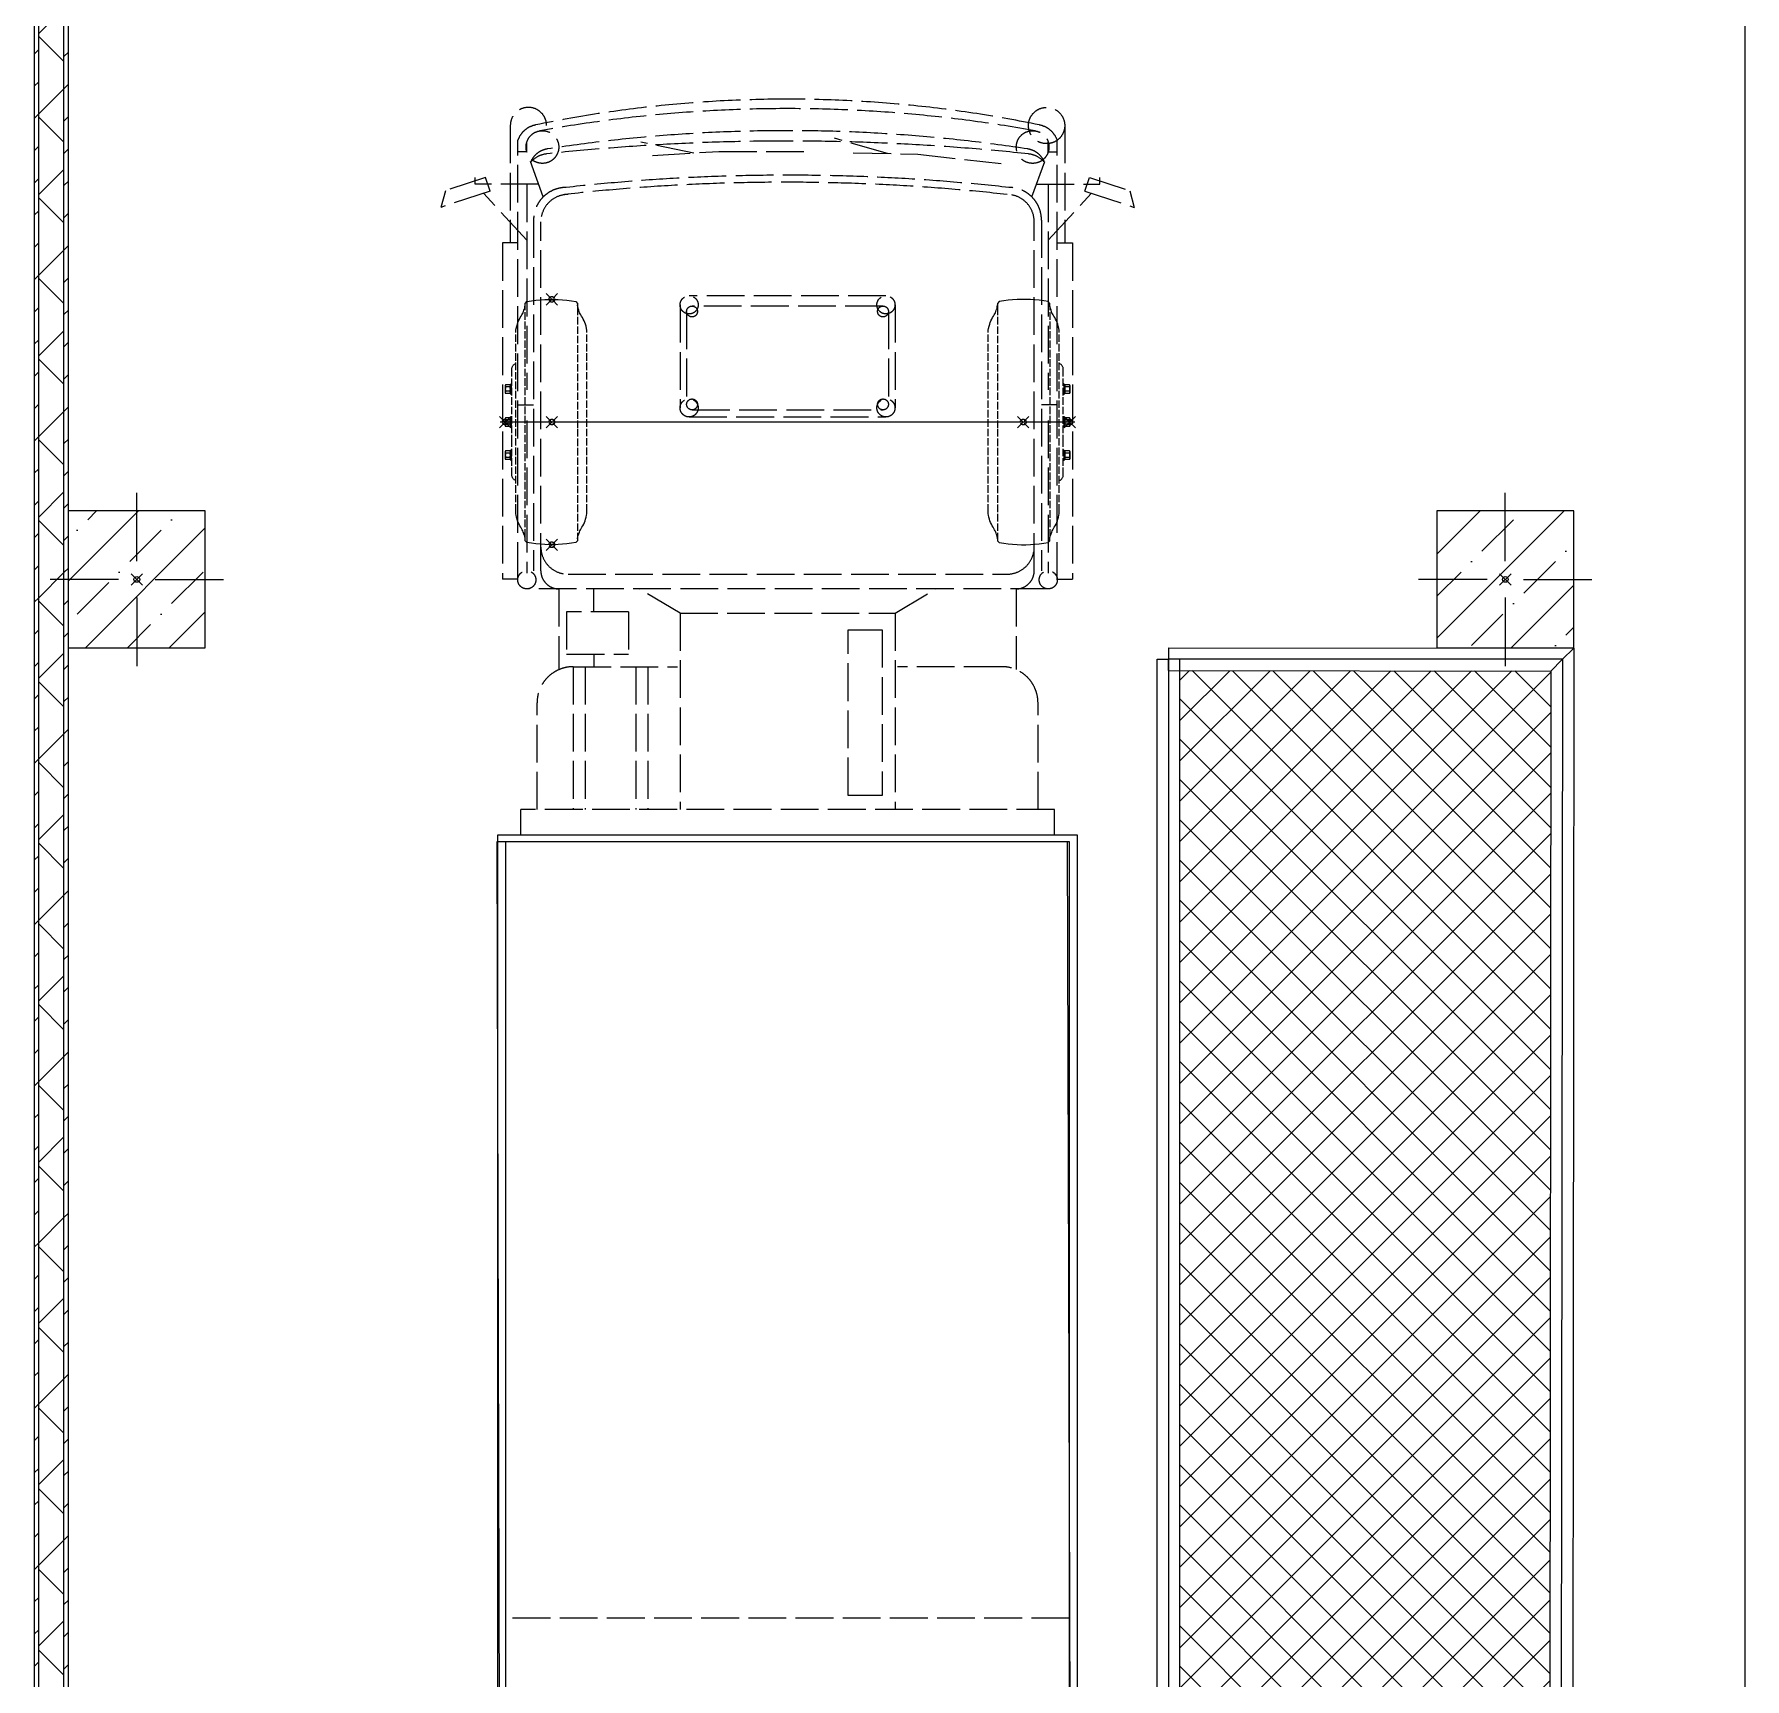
# Model space of a CAD drawing. Extents: x -3873 to 164127, y 7129 to 96529.
# Drawn here: x 27067 to 34567, y 48509 to 55721 of the extents above; entities that cross this region are included whole.
import ezdxf

# ---------------------------------------------------------------- set-up
doc = ezdxf.new("R2010")
doc.units = 0
doc.header["$PDMODE"] = 35
doc.header["$PDSIZE"] = 25
for name, pattern in [('CENTER', [50.8, 31.75, -6.35, 6.35, -6.35]), ('DASHED', [0.2068, 0.1655, -0.0413]), ('K5LT32789', [0])]:
    doc.linetypes.add(name, pattern=pattern)
doc.layers.get('0').update_dxf_attribs({"linetype": 'CONTINUOUS'})
for name, color, linetype in [('BUILDING', 2, 'CONTINUOUS'), ('LAYOUT customer', 170, 'CONTINUOUS'), ('Конструктив - Колонны', 7, 'CONTINUOUS')]:
    doc.layers.add(name, color=color, linetype=linetype)
doc.layers.add('Конструктив - Колонны_Ном._пера__1', color=7, linetype='CONTINUOUS', lineweight=25)
doc.layers.add('Конструктив - Колонны_Ном._пера__168', color=7, linetype='CONTINUOUS', lineweight=13, true_color=0x03e77f)
doc.layers.add('Конструктив - Колонны_Ном._пера__202', color=7, linetype='CONTINUOUS', lineweight=13, true_color=0xde8d00)
pattern_1 = [(45, (0, 0), (-183.8478, 183.8478), []), (45, (-91.92, 91.92), (-183.8478, 183.8478), [195, -65, 0, -65])]
pattern_2 = [(45, (0, 0), (-70.71068, 70.71068), [])]

# ---------------------------------------------------------------- blocks, each defined once
blk = doc.blocks.new('Колонна_8', base_point=(-54000, 30000))
at = {"layer": 'Конструктив - Колонны_Ном._пера__202', "linetype": 'Continuous'}
h = blk.add_hatch(dxfattribs=at)
h.set_pattern_fill('ЖЕЛЕЗОБЕТОН__ГОСТ_', color=256, style=0, pattern_type=2)
h.set_pattern_definition(pattern_1)
h.paths.add_polyline_path([(-54300, 29700), (-53700, 29700), (-53700, 30300), (-54300, 30300)])
at = {"layer": 'Конструктив - Колонны_Ном._пера__1', "linetype": 'Continuous'}
for p, q in [((-53700, 30300), (-54300, 30300)), ((-54300, 30300), (-54300, 29700)), ((-53700, 29700), (-53700, 30300)), ((-54300, 29700), (-53700, 29700))]:
    blk.add_line(p, q, dxfattribs=at)
at = {"layer": 'Конструктив - Колонны_Ном._пера__168', "linetype": 'Continuous'}
for p, q in [((-54000, 30080), (-54000, 30380)), ((-54080, 30000), (-54380, 30000)), ((-53920, 30000), (-53620, 30000)), ((-54000, 29920), (-54000, 29620))]:
    blk.add_line(p, q, dxfattribs=at)
blk.add_point((-54000, 30000), dxfattribs=at)
blk = doc.blocks.new('A$Cc6461a2a')
h = blk.add_hatch()
h.set_pattern_fill('ANSI37', color=256, scale=1000)
h.set_pattern_definition([(45, (2350.6, -29707.65), (-88.38835, 88.38835), []), (135, (2350.6, -29707.65), (-88.38835, -88.38835), [])])
h.paths.add_polyline_path([(-100.1, -99.9), (-1727.1, -98.3), (-1727.1, -9304.9), (-109.3, -9304.9)])
at = {"color": 1}
for p, q in [((-1777.1, 1.8), (-1777.1, -48.2)), ((-1777.1, 1.8), (0, 0)), ((0, 0), (-50.1, -49.9)), ((0, 0), (-9.4, -9404.9)), ((-1827.1, -9404.9), (-1827.1, -48.2)), ((-1827.1, -48.2), (-1777.1, -48.2)), ((-1827.1, -9404.9), (-1777.1, -9354.9)), ((-9.4, -9404.9), (-59.4, -9354.9)), ((-9.4, -9404.9), (-1827.1, -9404.9))]:
    blk.add_line(p, q, dxfattribs=at)
at = {"color": 1, "linetype": 'BYBLOCK'}
for p, q in [((-1777.2, -98.2), (-1777.1, -48.2)), ((-1727.1, -48.2), (-1777.1, -48.2)), ((-1727.1, -9304.9), (-1727.1, -48.2)), ((-100.1, -99.9), (-50.1, -49.9)), ((-1777.2, -98.2), (-100.1, -99.9)), ((-100.1, -99.9), (-109.3, -9304.9)), ((-1727.1, -9304.9), (-1777.1, -9354.9)), ((-109.3, -9304.9), (-1727.1, -9304.9)), ((-109.3, -9304.9), (-59.4, -9354.9))]:
    blk.add_line(p, q, dxfattribs=at)
for p, q in [((-1777.1, -48.2), (-1777.1, -9354.9)), ((-50, -48.2), (-1777.1, -48.2))]:
    blk.add_line(p, q)
blk = doc.blocks.new('A$C013403e7')
at = {"color": 5}
for p, q in [((-1250, -11655.5), (-1273.7, -3255.5)), ((-1273.7, -3255.5), (1226.3, -3255.5)), ((1226.3, -3255.5), (1250, -11655.5))]:
    blk.add_line(p, q, dxfattribs=at)
at = {"layer": 'LAYOUT customer', "linetype": 'DASHED', "ltscale": 1000}
for p, q in [((-1215.4, -115.6), (-1215.4, -630.6)), ((1215.4, -115.6), (1215.4, -630.6)), ((-1182.8, -2107.9), (-1182.8, -180.1)), ((-1143.1, -230.4), (-1143.1, -188.5)), ((-411.2, -236.1), (-643.9, -188.5)), ((438, -238.4), (205.3, -170.9)), ((1143.1, -230.4), (1143.1, -188.5)), ((1182.8, -2107.9), (1182.8, -180.1)), ((-1143.1, -230.4), (-1182.8, -230.4)), ((-1071, -428.6), (-1143.1, -230.4)), ((-592.2, -247), (-300.7, -229.4)), ((-300.7, -229.4), (86.9, -229.4)), ((288.3, -235.3), (570.8, -241.1)), ((570.8, -241.1), (936.1, -282.1)), ((1071, -428.6), (1143.1, -230.4)), ((1143.1, -230.4), (1182.8, -230.4)), ((-1323.9, -343.4), (-1500.3, -401.8)), ((-1368.9, -373.3), (-1368.9, -343.4)), ((-1091.1, -373.3), (-1368.9, -373.3)), ((-1304.1, -403.2), (-1323.9, -343.4)), ((-1143.1, -373.3), (-1143.1, -1275)), ((1091.1, -373.3), (1368.9, -373.3)), ((1143.1, -373.3), (1143.1, -1275)), ((1304.1, -403.2), (1323.9, -343.4)), ((1323.9, -343.4), (1500.3, -401.8)), ((1368.9, -373.3), (1368.9, -343.4)), ((-1500.3, -401.8), (-1520.1, -474.7)), ((-1304.1, -403.2), (-1520.1, -474.7)), ((-1143.1, -618.2), (-1332.6, -412.7)), ((1143.1, -618.2), (1332.6, -412.7)), ((1304.1, -403.2), (1520.1, -474.7)), ((1500.3, -401.8), (1520.1, -474.7)), ((-1113.3, -530.2), (-1113.3, -2068.2)), ((-1081.6, -2068.2), (-1081.6, -537.3)), ((1081.6, -2068.2), (1081.6, -537.3)), ((1113.3, -530.2), (1113.3, -2068.2)), ((-1182.8, -630.6), (-1249.8, -630.6)), ((-1249.8, -630.6), (-1249.8, -2105.4)), ((1182.8, -630.6), (1249.8, -630.6)), ((1249.8, -630.6), (1249.8, -2105.4)), ((431.5, -862.3), (-431.5, -862.3)), ((-471.2, -902.1), (-471.2, -1353.9)), ((-442.4, -931.1), (-442.4, -1338.6)), ((418.6, -907.2), (-418.6, -907.2)), ((442.4, -931.1), (442.4, -1338.6)), ((471.2, -902.1), (471.2, -1353.9)), ((-1182.8, -1341.1), (-1113.3, -1341.1)), ((1182.8, -1341.1), (1113.3, -1341.1)), ((-1143.1, -1408.8), (-1143.1, -2078.5)), ((-431.5, -1393.6), (431.5, -1393.6)), ((-418.6, -1362.4), (418.6, -1362.4)), ((1143.1, -1408.8), (1143.1, -2078.5)), ((-962.3, -2083.1), (962.3, -2083.1)), ((-1182.8, -2105.4), (-1249.8, -2105.4)), ((1143.1, -2147.6), (-1143.1, -2147.6)), ((-1002.1, -2147.6), (-1002.1, -2501.6)), ((-849.5, -2248), (-849.5, -2147.6)), ((-471.2, -2253.6), (-650.3, -2147.6)), ((471.2, -2253.6), (650.3, -2147.6)), ((1002.1, -2147.6), (1002.1, -2501.6)), ((1182.8, -2105.4), (1249.8, -2105.4)), ((-968.7, -2248), (-968.7, -2434.3)), ((-696.9, -2248), (-968.7, -2248)), ((-696.9, -2248), (-696.9, -2434.3)), ((-471.2, -2253.6), (471.2, -2253.6)), ((-471.2, -2253.6), (-471.2, -3115.5)), ((471.2, -2253.6), (471.2, -3115.5)), ((265.5, -2327.5), (414.4, -2327.5)), ((265.5, -3053.1), (265.5, -2327.5)), ((414.4, -2327.5), (414.4, -3053.1)), ((-968.7, -2434.3), (-696.9, -2434.3)), ((-849.5, -2434.3), (-849.5, -2488.7)), ((-939.2, -2488.7), (-481.9, -2488.7)), ((-939.2, -2488.7), (-939.2, -3115.5)), ((-886.9, -2488.7), (-886.9, -3115.5)), ((-665, -2488.7), (-665, -3115.5)), ((-612.7, -2488.7), (-612.7, -3115.5)), ((939.2, -2488.7), (481.9, -2488.7)), ((-1098.2, -3115.5), (-1098.2, -2647.7)), ((1098.2, -3115.5), (1098.2, -2647.7)), ((414.4, -3053.1), (265.5, -3053.1)), ((1170, -3115.5), (-1170, -3115.5)), ((-1170, -3225.5), (-1170, -3115.5)), ((1170, -3225.5), (1170, -3115.5)), ((1235, -6660.5), (-1235, -6660.5))]:
    blk.add_line(p, q, dxfattribs=at)
at = {"layer": 'LAYOUT customer', "linetype": 'DASHED', "ltscale": 200}
for p, q in [((-1150.5, -895.4), (-1142.5, -887.4)), ((-1150.5, -910.9), (-1150.5, -895.4)), ((-1142.5, -887.4), (-1123.2, -884.3)), ((-1123.2, -884.3), (-1103.8, -881.8)), ((-1103.8, -881.8), (-1084.3, -879.9)), ((-1084.3, -879.9), (-1064.8, -878.7)), ((-1064.8, -878.7), (-1045.3, -878)), ((-1045.3, -878), (-1025.7, -878)), ((-1025.7, -878), (-1006.2, -878.7)), ((-1006.2, -878.7), (-986.7, -879.9)), ((-986.7, -879.9), (-967.2, -881.8)), ((-967.2, -881.8), (-947.8, -884.3)), ((-947.8, -884.3), (-928.5, -887.4)), ((-928.5, -887.4), (-920.5, -895.4)), ((-920.5, -895.4), (-920.5, -910.9)), ((928.5, -887.4), (920.5, -895.4)), ((920.5, -895.4), (920.5, -910.9)), ((947.8, -884.3), (928.5, -887.4)), ((967.2, -881.8), (947.8, -884.3)), ((986.7, -879.9), (967.2, -881.8)), ((1006.2, -878.7), (986.7, -879.9)), ((1025.7, -878), (1006.2, -878.7)), ((1045.3, -878), (1025.7, -878)), ((1064.8, -878.7), (1045.3, -878)), ((1084.3, -879.9), (1064.8, -878.7)), ((1103.8, -881.8), (1084.3, -879.9)), ((1123.2, -884.3), (1103.8, -881.8)), ((1142.5, -887.4), (1123.2, -884.3)), ((1150.5, -895.4), (1142.5, -887.4)), ((1150.5, -910.9), (1150.5, -895.4)), ((-1182, -979.2), (-1178.9, -971.9)), ((-1178.9, -971.9), (-1175.5, -964.7)), ((-1175.5, -964.7), (-1171.7, -957.7)), ((-1171.7, -957.7), (-1167.5, -950.9)), ((-1167.5, -950.9), (-1164.4, -946.3)), ((-1164.4, -946.3), (-1161.7, -941.4)), ((-1161.7, -941.4), (-1159.4, -936.3)), ((-1159.4, -936.3), (-1157.5, -931)), ((-1157.5, -931), (-1156.1, -925.6)), ((-1156.1, -925.6), (-1155.5, -922.9)), ((-1155.5, -922.9), (-1154.3, -921.9)), ((-1154.3, -921.9), (-1153.5, -920.9)), ((-1153.5, -920.9), (-1152.3, -916.4)), ((-1152.3, -916.4), (-1151.6, -911.8)), ((-1151.6, -911.8), (-1150.5, -901.6)), ((-1150.8, -913.5), (-1150.5, -910.9)), ((-1150.8, -1918.4), (-1150.8, -913.5)), ((-919.4, -911.8), (-920.5, -901.6)), ((-920.5, -910.9), (-920.2, -913.5)), ((-920.2, -913.5), (-920.2, -1446.9)), ((-918.6, -916.4), (-919.4, -911.8)), ((-917.5, -920.9), (-918.6, -916.4)), ((-916.7, -921.9), (-917.5, -920.9)), ((-915.5, -922.9), (-916.7, -921.9)), ((-914.9, -925.6), (-915.5, -922.9)), ((-913.5, -931), (-914.9, -925.6)), ((-911.6, -936.3), (-913.5, -931)), ((-909.3, -941.4), (-911.6, -936.3)), ((-906.6, -946.3), (-909.3, -941.4)), ((-903.5, -950.9), (-906.6, -946.3)), ((-899.3, -957.7), (-903.5, -950.9)), ((-895.5, -964.7), (-899.3, -957.7)), ((-892.1, -971.9), (-895.5, -964.7)), ((-889, -979.2), (-892.1, -971.9)), ((889, -979.2), (892.1, -971.9)), ((892.1, -971.9), (895.5, -964.7)), ((895.5, -964.7), (899.3, -957.7)), ((899.3, -957.7), (903.5, -950.9)), ((903.5, -950.9), (906.6, -946.3)), ((906.6, -946.3), (909.3, -941.4)), ((909.3, -941.4), (911.6, -936.3)), ((911.6, -936.3), (913.5, -931)), ((913.5, -931), (914.9, -925.6)), ((914.9, -925.6), (915.5, -922.9)), ((915.5, -922.9), (916.7, -921.9)), ((916.7, -921.9), (917.5, -920.9)), ((917.5, -920.9), (918.6, -916.4)), ((918.6, -916.4), (919.4, -911.8)), ((919.4, -911.8), (920.5, -901.6)), ((920.5, -910.9), (920.2, -913.5)), ((920.2, -913.5), (920.2, -1446.9)), ((1152.3, -916.4), (1150.5, -905.1)), ((1150.8, -913.5), (1150.5, -910.9)), ((1150.8, -1918.4), (1150.8, -913.5)), ((1151.6, -911.8), (1151.5, -910.9)), ((1153.5, -920.9), (1152.3, -916.4)), ((1154.3, -921.9), (1153.5, -920.9)), ((1155.5, -922.9), (1154.3, -921.9)), ((1156.1, -925.6), (1155.5, -922.9)), ((1157.5, -931), (1156.1, -925.6)), ((1159.4, -936.3), (1157.5, -931)), ((1161.7, -941.4), (1159.4, -936.3)), ((1164.4, -946.3), (1161.7, -941.4)), ((1167.5, -950.9), (1164.4, -946.3)), ((1171.7, -957.7), (1167.5, -950.9)), ((1175.5, -964.7), (1171.7, -957.7)), ((1178.9, -971.9), (1175.5, -964.7)), ((1182, -979.2), (1178.9, -971.9)), ((-1191.6, -1809), (-1191.4, -1019.4)), ((-1191.4, -1019.4), (-1190.7, -1012.6)), ((-1190.7, -1012.6), (-1189.6, -1005.9)), ((-1189.6, -1005.9), (-1187.3, -996.2)), ((-1187.3, -996.2), (-1184.6, -986.7)), ((-1184.6, -986.7), (-1182, -979.2)), ((-886.4, -986.7), (-889, -979.2)), ((-883.6, -996.2), (-886.4, -986.7)), ((-881.4, -1005.9), (-883.6, -996.2)), ((-880.3, -1012.6), (-881.4, -1005.9)), ((-879.6, -1019.4), (-880.3, -1012.6)), ((-879.4, -1809), (-879.6, -1019.4)), ((879.4, -1809), (879.6, -1019.4)), ((879.6, -1019.4), (880.3, -1012.6)), ((880.3, -1012.6), (881.4, -1005.9)), ((881.4, -1005.9), (883.6, -996.2)), ((883.6, -996.2), (886.4, -986.7)), ((886.4, -986.7), (889, -979.2)), ((1184.6, -986.7), (1182, -979.2)), ((1187.3, -996.2), (1184.6, -986.7)), ((1189.6, -1005.9), (1187.3, -996.2)), ((1190.7, -1012.6), (1189.6, -1005.9)), ((1191.4, -1019.4), (1190.7, -1012.6)), ((1191.6, -1809), (1191.4, -1019.4)), ((-1208.5, -1182.8), (-1208.4, -1180)), ((-1208.5, -1505.8), (-1208.5, -1182.8)), ((-1208.4, -1180), (-1207.9, -1177.3)), ((-1207.9, -1177.3), (-1207.1, -1174.6)), ((-1207.1, -1174.6), (-1206.1, -1172)), ((-1206.1, -1172), (-1204.7, -1169.6)), ((-1204.7, -1169.6), (-1203.1, -1167.3)), ((-1203.1, -1167.3), (-1201.2, -1165.2)), ((-1201.2, -1165.2), (-1199.2, -1163.3)), ((-1199.2, -1163.3), (-1196.9, -1161.7)), ((-1196.9, -1161.7), (-1194.4, -1160.3)), ((-1194.4, -1160.3), (-1191.4, -1159.1)), ((1194.4, -1160.3), (1191.4, -1159.1)), ((1196.9, -1161.7), (1194.4, -1160.3)), ((1199.2, -1163.3), (1196.9, -1161.7)), ((1201.2, -1165.2), (1199.2, -1163.3)), ((1203.1, -1167.3), (1201.2, -1165.2)), ((1204.7, -1169.6), (1203.1, -1167.3)), ((1206.1, -1172), (1204.7, -1169.6)), ((1207.1, -1174.6), (1206.1, -1172)), ((1207.9, -1177.3), (1207.1, -1174.6)), ((1208.4, -1180), (1207.9, -1177.3)), ((1208.5, -1182.8), (1208.4, -1180)), ((1208.5, -1505.8), (1208.5, -1182.8)), ((-1236, -1252.6), (-1238, -1256.1)), ((-1238, -1256.1), (-1238, -1271.7)), ((-1238, -1271.7), (-1238, -1287.3)), ((-1237.1, -1255.2), (-1237.5, -1257.4)), ((-1237.5, -1257.4), (-1237.1, -1259.6)), ((-1237.1, -1267.3), (-1237.5, -1271.7)), ((-1237.5, -1271.7), (-1237.1, -1276.1)), ((-1236, -1252.6), (-1237.1, -1255.2)), ((-1237.1, -1259.6), (-1236, -1262.2)), ((-1236, -1262.2), (-1237.1, -1267.3)), ((-1234, -1252.6), (-1236, -1252.6)), ((-1234, -1262.2), (-1236, -1262.2)), ((-1216.3, -1252.6), (-1234, -1252.6)), ((-1216.3, -1262.2), (-1234, -1262.2)), ((-1216.3, -1252.6), (-1215.5, -1254.9)), ((-1215.5, -1255.7), (-1216.3, -1252.6)), ((-1216.3, -1262.2), (-1215.5, -1259.1)), ((-1215.5, -1268.4), (-1216.3, -1262.2)), ((-1211.7, -1248.7), (-1215.5, -1252.6)), ((-1215.5, -1252.6), (-1215.5, -1255)), ((-1215.5, -1254.8), (-1215.5, -1271.7)), ((-1215.5, -1271.7), (-1215.5, -1288.6)), ((-1208.5, -1248.7), (-1211.7, -1248.7)), ((-1211.7, -1248.7), (-1211.7, -1271.7)), ((-1211.7, -1271.7), (-1211.7, -1294.7)), ((1211.7, -1248.7), (1208.5, -1248.7)), ((1211.7, -1248.7), (1211.7, -1271.7)), ((1211.7, -1248.7), (1215.5, -1252.6)), ((1211.7, -1271.7), (1211.7, -1294.7)), ((1216.3, -1252.6), (1215.5, -1254.9)), ((1215.5, -1252.6), (1215.5, -1255)), ((1216.3, -1252.6), (1215.5, -1255.7)), ((1215.5, -1254.8), (1215.5, -1271.7)), ((1215.5, -1259.1), (1216.3, -1262.2)), ((1216.3, -1262.2), (1215.5, -1268.4)), ((1215.5, -1271.7), (1215.5, -1288.6)), ((1234, -1252.6), (1216.3, -1252.6)), ((1234, -1262.2), (1216.3, -1262.2)), ((1236, -1252.6), (1234, -1252.6)), ((1236, -1262.2), (1234, -1262.2)), ((1236, -1252.6), (1238, -1256.1)), ((1237.1, -1255.2), (1236, -1252.6)), ((1236, -1262.2), (1237.1, -1259.6)), ((1237.1, -1267.3), (1236, -1262.2)), ((1237.5, -1257.4), (1237.1, -1255.2)), ((1237.1, -1259.6), (1237.5, -1257.4)), ((1237.5, -1271.7), (1237.1, -1267.3)), ((1237.1, -1276.1), (1237.5, -1271.7)), ((1238, -1256.1), (1238, -1271.7)), ((1238, -1271.7), (1238, -1287.3)), ((-1238, -1287.3), (-1236, -1290.8)), ((-1237.1, -1283.8), (-1237.5, -1286)), ((-1237.5, -1286), (-1237.1, -1288.2)), ((-1237.1, -1276.1), (-1236, -1281.2)), ((-1236, -1281.2), (-1237.1, -1283.8)), ((-1237.1, -1288.2), (-1236, -1290.8)), ((-1234, -1281.2), (-1236, -1281.2)), ((-1234, -1290.8), (-1236, -1290.8)), ((-1216.3, -1281.2), (-1234, -1281.2)), ((-1216.3, -1290.8), (-1234, -1290.8)), ((-1216.3, -1281.2), (-1215.5, -1275)), ((-1215.5, -1284.3), (-1216.3, -1281.2)), ((-1216.3, -1290.8), (-1215.5, -1287.7)), ((-1215.5, -1288.5), (-1216.3, -1290.8)), ((-1215.5, -1288.4), (-1215.5, -1290.8)), ((-1215.5, -1290.8), (-1211.7, -1294.7)), ((-1208.5, -1294.7), (-1211.7, -1294.7)), ((1211.7, -1294.7), (1208.5, -1294.7)), ((1215.5, -1290.8), (1211.7, -1294.7)), ((1215.5, -1275), (1216.3, -1281.2)), ((1216.3, -1281.2), (1215.5, -1284.3)), ((1215.5, -1287.7), (1216.3, -1290.8)), ((1215.5, -1288.4), (1215.5, -1290.8)), ((1215.5, -1288.5), (1216.3, -1290.8)), ((1234, -1281.2), (1216.3, -1281.2)), ((1234, -1290.8), (1216.3, -1290.8)), ((1236, -1281.2), (1234, -1281.2)), ((1236, -1290.8), (1234, -1290.8)), ((1236, -1281.2), (1237.1, -1276.1)), ((1237.1, -1283.8), (1236, -1281.2)), ((1238, -1287.3), (1236, -1290.8)), ((1236, -1290.8), (1237.1, -1288.2)), ((1237.5, -1286), (1237.1, -1283.8)), ((1237.1, -1288.2), (1237.5, -1286)), ((-1236, -1396.9), (-1238, -1400.3)), ((-1238, -1400.3), (-1238, -1415.9)), ((-1238, -1415.9), (-1238, -1431.5)), ((-1237.1, -1399.4), (-1237.5, -1401.6)), ((-1237.5, -1401.6), (-1237.1, -1403.8)), ((-1237.1, -1411.5), (-1237.5, -1415.9)), ((-1237.5, -1415.9), (-1237.1, -1420.3)), ((-1236, -1396.9), (-1237.1, -1399.4)), ((-1237.1, -1403.8), (-1236, -1406.4)), ((-1236, -1406.4), (-1237.1, -1411.5)), ((-1237.1, -1420.3), (-1236, -1425.5)), ((-1234, -1396.9), (-1236, -1396.9)), ((-1234, -1406.4), (-1236, -1406.4)), ((-1216.3, -1396.9), (-1234, -1396.9)), ((-1216.3, -1406.4), (-1234, -1406.4)), ((-1216.3, -1396.9), (-1215.5, -1399.1)), ((-1215.5, -1400), (-1216.3, -1396.9)), ((-1216.3, -1406.4), (-1215.5, -1403.3)), ((-1215.5, -1412.6), (-1216.3, -1406.4)), ((-1216.3, -1425.5), (-1215.5, -1419.3)), ((-1211.7, -1392.9), (-1215.5, -1396.9)), ((-1215.5, -1396.9), (-1215.5, -1399.2)), ((-1215.5, -1399), (-1215.5, -1415.9)), ((-1215.5, -1415.9), (-1215.5, -1432.8)), ((-1211.7, -1392.9), (-1211.7, -1415.9)), ((-1208.5, -1392.9), (-1211.7, -1392.9)), ((-1211.7, -1415.9), (-1211.7, -1438.9)), ((1211.7, -1392.9), (1208.5, -1392.9)), ((1211.7, -1392.9), (1215.5, -1396.9)), ((1211.7, -1392.9), (1211.7, -1415.9)), ((1211.7, -1415.9), (1211.7, -1438.9)), ((1215.5, -1396.9), (1215.5, -1399.2)), ((1216.3, -1396.9), (1215.5, -1399.1)), ((1216.3, -1396.9), (1215.5, -1400)), ((1215.5, -1399), (1215.5, -1415.9)), ((1215.5, -1403.3), (1216.3, -1406.4)), ((1216.3, -1406.4), (1215.5, -1412.6)), ((1215.5, -1415.9), (1215.5, -1432.8)), ((1215.5, -1419.3), (1216.3, -1425.5)), ((1234, -1396.9), (1216.3, -1396.9)), ((1234, -1406.4), (1216.3, -1406.4)), ((1236, -1396.9), (1234, -1396.9)), ((1236, -1406.4), (1234, -1406.4)), ((1236, -1396.9), (1238, -1400.3)), ((1237.1, -1399.4), (1236, -1396.9)), ((1236, -1406.4), (1237.1, -1403.8)), ((1237.1, -1411.5), (1236, -1406.4)), ((1236, -1425.5), (1237.1, -1420.3)), ((1237.5, -1401.6), (1237.1, -1399.4)), ((1237.1, -1403.8), (1237.5, -1401.6)), ((1237.5, -1415.9), (1237.1, -1411.5)), ((1237.1, -1420.3), (1237.5, -1415.9)), ((1238, -1400.3), (1238, -1415.9)), ((1238, -1415.9), (1238, -1431.5)), ((-1238, -1431.5), (-1236, -1435)), ((-1237.1, -1428), (-1237.5, -1430.2)), ((-1237.5, -1430.2), (-1237.1, -1432.4)), ((-1236, -1425.5), (-1237.1, -1428)), ((-1237.1, -1432.4), (-1236, -1435)), ((-1234, -1425.5), (-1236, -1425.5)), ((-1234, -1435), (-1236, -1435)), ((-1216.3, -1425.5), (-1234, -1425.5)), ((-1216.3, -1435), (-1234, -1435)), ((-1215.5, -1428.5), (-1216.3, -1425.5)), ((-1216.3, -1435), (-1215.5, -1431.9)), ((-1215.5, -1432.8), (-1216.3, -1435)), ((-1215.5, -1432.7), (-1215.5, -1435)), ((-1215.5, -1435), (-1211.7, -1438.9)), ((-1208.5, -1438.9), (-1211.7, -1438.9)), ((-920.2, -1446.9), (-920.2, -1918.4)), ((920.2, -1446.9), (920.2, -1918.4)), ((1211.7, -1438.9), (1208.5, -1438.9)), ((1215.5, -1435), (1211.7, -1438.9)), ((1216.3, -1425.5), (1215.5, -1428.5)), ((1215.5, -1431.9), (1216.3, -1435)), ((1215.5, -1432.7), (1215.5, -1435)), ((1215.5, -1432.8), (1216.3, -1435)), ((1234, -1425.5), (1216.3, -1425.5)), ((1234, -1435), (1216.3, -1435)), ((1236, -1425.5), (1234, -1425.5)), ((1236, -1435), (1234, -1435)), ((1237.1, -1428), (1236, -1425.5)), ((1238, -1431.5), (1236, -1435)), ((1236, -1435), (1237.1, -1432.4)), ((1237.5, -1430.2), (1237.1, -1428)), ((1237.1, -1432.4), (1237.5, -1430.2)), ((-1236, -1542.7), (-1238, -1546.1)), ((-1238, -1546.1), (-1238, -1561.7)), ((-1238, -1561.7), (-1238, -1577.3)), ((-1237.1, -1545.2), (-1237.5, -1547.4)), ((-1237.5, -1547.4), (-1237.1, -1549.6)), ((-1237.1, -1557.3), (-1237.5, -1561.7)), ((-1237.5, -1561.7), (-1237.1, -1566.1)), ((-1237.1, -1573.8), (-1237.5, -1576)), ((-1236, -1542.7), (-1237.1, -1545.2)), ((-1237.1, -1549.6), (-1236, -1552.2)), ((-1236, -1552.2), (-1237.1, -1557.3)), ((-1237.1, -1566.1), (-1236, -1571.2)), ((-1236, -1571.2), (-1237.1, -1573.8)), ((-1234, -1542.7), (-1236, -1542.7)), ((-1234, -1552.2), (-1236, -1552.2)), ((-1234, -1571.2), (-1236, -1571.2)), ((-1216.3, -1542.7), (-1234, -1542.7)), ((-1216.3, -1552.2), (-1234, -1552.2)), ((-1216.3, -1571.2), (-1234, -1571.2)), ((-1216.3, -1542.7), (-1215.5, -1544.9)), ((-1215.5, -1545.8), (-1216.3, -1542.7)), ((-1216.3, -1552.2), (-1215.5, -1549.1)), ((-1215.5, -1558.4), (-1216.3, -1552.2)), ((-1216.3, -1571.2), (-1215.5, -1565)), ((-1215.5, -1574.3), (-1216.3, -1571.2)), ((-1211.7, -1538.7), (-1215.5, -1542.7)), ((-1215.5, -1542.7), (-1215.5, -1545)), ((-1215.5, -1544.8), (-1215.5, -1561.7)), ((-1215.5, -1561.7), (-1215.5, -1578.6)), ((-1211.7, -1538.7), (-1211.7, -1561.7)), ((-1208.5, -1538.7), (-1211.7, -1538.7)), ((-1211.7, -1561.7), (-1211.7, -1584.7)), ((-1208.5, -1649), (-1208.5, -1505.8)), ((1208.5, -1649), (1208.5, -1505.8)), ((1211.7, -1538.7), (1208.5, -1538.7)), ((1211.7, -1538.7), (1215.5, -1542.7)), ((1211.7, -1538.7), (1211.7, -1561.7)), ((1211.7, -1561.7), (1211.7, -1584.7)), ((1215.5, -1542.7), (1215.5, -1545)), ((1216.3, -1542.7), (1215.5, -1544.9)), ((1216.3, -1542.7), (1215.5, -1545.8)), ((1215.5, -1544.8), (1215.5, -1561.7)), ((1215.5, -1549.1), (1216.3, -1552.2)), ((1216.3, -1552.2), (1215.5, -1558.4)), ((1215.5, -1561.7), (1215.5, -1578.6)), ((1215.5, -1565), (1216.3, -1571.2)), ((1216.3, -1571.2), (1215.5, -1574.3)), ((1234, -1542.7), (1216.3, -1542.7)), ((1234, -1552.2), (1216.3, -1552.2)), ((1234, -1571.2), (1216.3, -1571.2)), ((1236, -1542.7), (1234, -1542.7)), ((1236, -1552.2), (1234, -1552.2)), ((1236, -1571.2), (1234, -1571.2)), ((1236, -1542.7), (1238, -1546.1)), ((1237.1, -1545.2), (1236, -1542.7)), ((1236, -1552.2), (1237.1, -1549.6)), ((1237.1, -1557.3), (1236, -1552.2)), ((1236, -1571.2), (1237.1, -1566.1)), ((1237.1, -1573.8), (1236, -1571.2)), ((1237.5, -1547.4), (1237.1, -1545.2)), ((1237.1, -1549.6), (1237.5, -1547.4)), ((1237.5, -1561.7), (1237.1, -1557.3)), ((1237.1, -1566.1), (1237.5, -1561.7)), ((1237.5, -1576), (1237.1, -1573.8)), ((1238, -1546.1), (1238, -1561.7)), ((1238, -1561.7), (1238, -1577.3)), ((-1238, -1577.3), (-1236, -1580.8)), ((-1237.5, -1576), (-1237.1, -1578.2)), ((-1237.1, -1578.2), (-1236, -1580.8)), ((-1234, -1580.8), (-1236, -1580.8)), ((-1216.3, -1580.8), (-1234, -1580.8)), ((-1216.3, -1580.8), (-1215.5, -1577.7)), ((-1215.5, -1578.5), (-1216.3, -1580.8)), ((-1215.5, -1578.4), (-1215.5, -1580.8)), ((-1215.5, -1580.8), (-1211.7, -1584.7)), ((-1208.5, -1584.7), (-1211.7, -1584.7)), ((-1208.3, -1651.8), (-1208.5, -1649)), ((1208.3, -1651.8), (1208.5, -1649)), ((1211.7, -1584.7), (1208.5, -1584.7)), ((1215.5, -1580.8), (1211.7, -1584.7)), ((1215.5, -1577.7), (1216.3, -1580.8)), ((1215.5, -1578.4), (1215.5, -1580.8)), ((1215.5, -1578.5), (1216.3, -1580.8)), ((1234, -1580.8), (1216.3, -1580.8)), ((1236, -1580.8), (1234, -1580.8)), ((1238, -1577.3), (1236, -1580.8)), ((1236, -1580.8), (1237.1, -1578.2)), ((1237.1, -1578.2), (1237.5, -1576)), ((-1207.9, -1654.5), (-1208.3, -1651.8)), ((-1207.1, -1657.2), (-1207.9, -1654.5)), ((-1206, -1659.8), (-1207.1, -1657.2)), ((-1204.7, -1662.3), (-1206, -1659.8)), ((-1203.1, -1664.5), (-1204.7, -1662.3)), ((-1201.2, -1666.6), (-1203.1, -1664.5)), ((-1199.1, -1668.5), (-1201.2, -1666.6)), ((-1196.9, -1670.1), (-1199.1, -1668.5)), ((-1194.4, -1671.5), (-1196.9, -1670.1)), ((-1191.5, -1672.7), (-1194.4, -1671.5)), ((1191.5, -1672.7), (1194.4, -1671.5)), ((1194.4, -1671.5), (1196.9, -1670.1)), ((1196.9, -1670.1), (1199.1, -1668.5)), ((1199.1, -1668.5), (1201.2, -1666.6)), ((1201.2, -1666.6), (1203.1, -1664.5)), ((1203.1, -1664.5), (1204.7, -1662.3)), ((1204.7, -1662.3), (1206, -1659.8)), ((1206, -1659.8), (1207.1, -1657.2)), ((1207.1, -1657.2), (1207.9, -1654.5)), ((1207.9, -1654.5), (1208.3, -1651.8)), ((-880.7, -1769.8), (-880.7, -1769.8)), ((880.7, -1769.8), (880.7, -1769.8)), ((-1191.4, -1813), (-1191.6, -1809)), ((-1190.8, -1819), (-1191.4, -1813)), ((-1189.8, -1825), (-1190.8, -1819)), ((-1188.1, -1832.8), (-1189.8, -1825)), ((-1185.8, -1841.3), (-1188.1, -1832.8)), ((-1183.3, -1848.9), (-1185.8, -1841.3)), ((-1180.5, -1856.3), (-1183.3, -1848.9)), ((-1177.3, -1863.6), (-1180.5, -1856.3)), ((-1173.6, -1870.7), (-1177.3, -1863.6)), ((-1169.6, -1877.6), (-1173.6, -1870.7)), ((-901.4, -1877.6), (-897.4, -1870.7)), ((-897.4, -1870.7), (-893.7, -1863.6)), ((-893.7, -1863.6), (-890.5, -1856.3)), ((-890.5, -1856.3), (-887.7, -1848.9)), ((-887.7, -1848.9), (-885.2, -1841.3)), ((-885.2, -1841.3), (-882.9, -1832.8)), ((-882.9, -1832.8), (-881.2, -1825)), ((-881.2, -1825), (-880.2, -1819)), ((-880.2, -1819), (-879.6, -1813)), ((-879.6, -1813), (-879.4, -1809)), ((879.6, -1813), (879.4, -1809)), ((880.2, -1819), (879.6, -1813)), ((881.2, -1825), (880.2, -1819)), ((882.9, -1832.8), (881.2, -1825)), ((885.2, -1841.3), (882.9, -1832.8)), ((887.7, -1848.9), (885.2, -1841.3)), ((890.5, -1856.3), (887.7, -1848.9)), ((893.7, -1863.6), (890.5, -1856.3)), ((897.4, -1870.7), (893.7, -1863.6)), ((901.4, -1877.6), (897.4, -1870.7)), ((1169.6, -1877.6), (1173.6, -1870.7)), ((1173.6, -1870.7), (1177.3, -1863.6)), ((1177.3, -1863.6), (1180.5, -1856.3)), ((1180.5, -1856.3), (1183.3, -1848.9)), ((1183.3, -1848.9), (1185.8, -1841.3)), ((1185.8, -1841.3), (1188.1, -1832.8)), ((1188.1, -1832.8), (1189.8, -1825)), ((1189.8, -1825), (1190.8, -1819)), ((1190.8, -1819), (1191.4, -1813)), ((1191.4, -1813), (1191.6, -1809)), ((-1165.9, -1883.2), (-1169.6, -1877.6)), ((-1163, -1888), (-1165.9, -1883.2)), ((-1160.5, -1893), (-1163, -1888)), ((-1158.4, -1898.2), (-1160.5, -1893)), ((-1156.8, -1903.5), (-1158.4, -1898.2)), ((-1155.5, -1908.9), (-1156.8, -1903.5)), ((-1154.5, -1909.7), (-1155.5, -1908.9)), ((-1153.5, -1910.9), (-1154.5, -1909.7)), ((-1153.2, -1911.8), (-1153.5, -1910.9)), ((-1152.2, -1916.3), (-1153.2, -1911.8)), ((-1150.5, -1927.9), (-1152.2, -1916.3)), ((-1150.5, -1920.9), (-1150.8, -1918.4)), ((-1150.5, -1936.4), (-1150.5, -1920.9)), ((-1142.5, -1944.4), (-1150.5, -1936.4)), ((-1123.2, -1947.5), (-1142.5, -1944.4)), ((-1103.8, -1950), (-1123.2, -1947.5)), ((-947.8, -1947.5), (-967.2, -1950)), ((-928.5, -1944.4), (-947.8, -1947.5)), ((-920.5, -1936.4), (-928.5, -1944.4)), ((-920.5, -1927.9), (-918.8, -1916.3)), ((-920.2, -1918.4), (-920.5, -1920.9)), ((-920.5, -1920.9), (-920.5, -1936.4)), ((-918.8, -1916.3), (-917.8, -1911.8)), ((-917.8, -1911.8), (-917.5, -1910.9)), ((-917.5, -1910.9), (-916.5, -1909.7)), ((-916.5, -1909.7), (-915.5, -1908.9)), ((-915.5, -1908.9), (-914.2, -1903.5)), ((-914.2, -1903.5), (-912.6, -1898.2)), ((-912.6, -1898.2), (-910.5, -1893)), ((-910.5, -1893), (-908, -1888)), ((-908, -1888), (-905.1, -1883.2)), ((-905.1, -1883.2), (-901.4, -1877.6)), ((905.1, -1883.2), (901.4, -1877.6)), ((908, -1888), (905.1, -1883.2)), ((910.5, -1893), (908, -1888)), ((912.6, -1898.2), (910.5, -1893)), ((914.2, -1903.5), (912.6, -1898.2)), ((915.5, -1908.9), (914.2, -1903.5)), ((916.5, -1909.7), (915.5, -1908.9)), ((917.5, -1910.9), (916.5, -1909.7)), ((917.8, -1911.8), (917.5, -1910.9)), ((918.8, -1916.3), (917.8, -1911.8)), ((920.5, -1927.9), (918.8, -1916.3)), ((920.2, -1918.4), (920.5, -1920.9)), ((920.5, -1920.9), (920.5, -1936.4)), ((920.5, -1936.4), (928.5, -1944.4)), ((928.5, -1944.4), (947.8, -1947.5)), ((947.8, -1947.5), (967.2, -1950)), ((1103.8, -1950), (1123.2, -1947.5)), ((1123.2, -1947.5), (1142.5, -1944.4)), ((1142.5, -1944.4), (1150.5, -1936.4)), ((1150.5, -1927.9), (1152.2, -1916.3)), ((1150.5, -1920.9), (1150.8, -1918.4)), ((1150.5, -1936.4), (1150.5, -1920.9)), ((1152.2, -1916.3), (1153.2, -1911.8)), ((1153.2, -1911.8), (1153.5, -1910.9)), ((1153.5, -1910.9), (1154.5, -1909.7)), ((1154.5, -1909.7), (1155.5, -1908.9)), ((1155.5, -1908.9), (1156.8, -1903.5)), ((1156.8, -1903.5), (1158.4, -1898.2)), ((1158.4, -1898.2), (1160.5, -1893)), ((1160.5, -1893), (1163, -1888)), ((1163, -1888), (1165.9, -1883.2)), ((1165.9, -1883.2), (1169.6, -1877.6)), ((-1084.3, -1951.9), (-1103.8, -1950)), ((-1064.8, -1953.2), (-1084.3, -1951.9)), ((-1045.3, -1953.8), (-1064.8, -1953.2)), ((-1025.7, -1953.8), (-1045.3, -1953.8)), ((-1006.2, -1953.2), (-1025.7, -1953.8)), ((-986.7, -1951.9), (-1006.2, -1953.2)), ((-967.2, -1950), (-986.7, -1951.9)), ((967.2, -1950), (986.7, -1951.9)), ((986.7, -1951.9), (1006.2, -1953.2)), ((1006.2, -1953.2), (1025.7, -1953.8)), ((1025.7, -1953.8), (1045.3, -1953.8)), ((1045.3, -1953.8), (1064.8, -1953.2)), ((1064.8, -1953.2), (1084.3, -1951.9)), ((1084.3, -1951.9), (1103.8, -1950))]:
    blk.add_line(p, q, dxfattribs=at)
at = {"layer": 'LAYOUT customer', "linetype": 'CENTER', "ltscale": 200}
blk.add_line((1259.9, -1415.9), (-1259.9, -1415.9), dxfattribs=at)
at = {"layer": 'LAYOUT customer', "linetype": 'K5LT32789', "ltscale": 1000}
for points in [[(-1270, -11738.8), (-1270, -3225.5), (1270, -3225.5), (1270, -11738.8)], [(-1235, -11738.8), (-1235, -3255.5), (1235, -3255.5), (1235, -11738.8)]]:
    blk.add_lwpolyline(points, close=True, dxfattribs=at)
at = {"layer": 'LAYOUT customer', "linetype": 'DASHED', "ltscale": 1000}
for centre, radius in [((1135.9, -115.6), 79.5), ((-1074.7, -209.9), 71.7), ((1074.7, -209.9), 71.7), ((-431.5, -902.1), 39.7), ((431.5, -902.1), 39.7), ((-418.6, -931.1), 23.8), ((418.6, -931.1), 23.8), ((-431.5, -1353.9), 39.7), ((-418.6, -1338.6), 23.8), ((431.5, -1353.9), 39.7), ((418.6, -1338.6), 23.8), ((-1143.1, -2107.9), 39.7), ((1143.1, -2107.9), 39.7)]:
    blk.add_circle(centre, radius, dxfattribs=at)
for centre, radius, start, end in [((0, -5445), 5445, 90, 101.68676), ((-1135.9, -115.6), 79.5, 0, 180), ((0, -6130.5), 6089, 90, 100.26932), ((0, -5445), 5445, 78.31324, 90), ((0, -6130.5), 6089, 79.73068, 90), ((-1084.7, -215.6), 104.3, 100.05185, 160.13266), ((0, -7096.3), 6958.1, 90, 98.70811), ((0, -7096.3), 6958.1, 81.29189, 90), ((1084.7, -215.6), 104.3, 19.86734, 79.94815), ((-1039.3, -311.1), 93.7, 98.70811, 158.34871), ((0, -10124.8), 9941, 90, 96.10412), ((0, -10124.8), 9941, 83.89588, 90), ((1039.3, -311.1), 93.7, 21.65129, 81.29189), ((-1045.8, -346), 106.4, 96.10412, 139.22587), ((1045.8, -346), 106.4, 40.77413, 83.89588), ((-7.9, -9147.9), 8783.6, 83.65798, 96.34202), ((0, -9117), 8783.6, 83.65798, 96.34202), ((-970.3, -530.2), 143.1, 90, 180), ((-962.3, -537.3), 119.2, 90, 180), ((962.3, -537.3), 119.2, 0, 90), ((970.3, -530.2), 143.1, 0, 90), ((-962.3, -1963.9), 119.2, 180, 270), ((962.3, -1963.9), 119.2, 270, 0), ((-1002.1, -2068.2), 79.5, 180, 270), ((1002.1, -2068.2), 79.5, 270, 0), ((-939.2, -2647.7), 159, 90, 180), ((939.2, -2647.7), 159, 0, 90)]:
    blk.add_arc(centre, radius, start, end, dxfattribs=at)
at = {"layer": 'LAYOUT customer', "linetype": 'DASHED', "ltscale": 200}
for p in [(-1033.5, -877.9), (-1238, -1415.9), (-1238, -1415.9), (-1033.5, -1415.9), (1033.5, -1415.9), (1238, -1415.9), (1238, -1415.9), (1238, -1415.9), (1238, -1415.9), (1238, -1415.9), (-1033.5, -1953.9)]:
    blk.add_point(p, dxfattribs=at)
blk = doc.blocks.new('Стена_1', base_point=(-60300, -300))
at = {"linetype": 'Continuous'}
h = blk.add_hatch(dxfattribs=at)
h.set_pattern_fill('МЕТАЛЛ__ТВЕРДЫЙ_СПЛАВ__Г_EF', color=256, style=0, pattern_type=2)
h.set_pattern_definition(pattern_2)
h.paths.add_polyline_path([(-60430, -430), (-60430, 60430), (-60450, 60450), (-60450, -450)])
h = blk.add_hatch(dxfattribs=at)
h.set_pattern_fill('ТЕПЛОИЗОЛЯЦИЯ__ГОСТ_', color=256, style=0, pattern_type=2)
h.set_pattern_definition([(45, (0, 0), (-176.7767, 176.7767), []), (135, (0, 0), (176.9181, 176.9181), [])])
h.paths.add_polyline_path([(-60320, -320), (-60320, 60320), (-60430, 60430), (-60430, -430)])
h = blk.add_hatch(dxfattribs=at)
h.set_pattern_fill('МЕТАЛЛ__ТВЕРДЫЙ_СПЛАВ__Г_EF', color=256, style=0, pattern_type=2)
h.set_pattern_definition(pattern_2)
h.paths.add_polyline_path([(-60300, -300), (-60300, 60300), (-60320, 60320), (-60320, -320)])
for p, q in [((-60430, -430), (-60430, 60430)), ((-60320, -320), (-60320, 60320))]:
    blk.add_line(p, q, dxfattribs=at)
at = {"linetype": 'Continuous', "flags": 128}
for points in [[(-60450, 60450), (-60450, -450)], [(-60300, -300), (-60300, 60300)]]:
    blk.add_lwpolyline(points, dxfattribs=at)
blk = doc.blocks.new('Колонна_3', base_point=(-60000, 30000))
at = {"linetype": 'Continuous'}
h = blk.add_hatch(dxfattribs=at)
h.set_pattern_fill('ЖЕЛЕЗОБЕТОН__ГОСТ_', color=256, style=0, pattern_type=2)
h.set_pattern_definition(pattern_1)
h.paths.add_polyline_path([(-60300, 29700), (-59700, 29700), (-59700, 30300), (-60300, 30300)])
for p, q in [((-60000, 30080), (-60000, 30380)), ((-59700, 30300), (-60300, 30300)), ((-59700, 29700), (-59700, 30300)), ((-60080, 30000), (-60380, 30000)), ((-59920, 30000), (-59620, 30000)), ((-60000, 29920), (-60000, 29620)), ((-60300, 29700), (-59700, 29700))]:
    blk.add_line(p, q, dxfattribs=at)
blk.add_point((-60000, 30000), dxfattribs=at)
blk = doc.blocks.new('A$C3074d258')
at = {"lineweight": 20}
blk.add_blockref('Стена_1', (-6300, -48300), dxfattribs=at)
blk.add_blockref('Колонна_3', (-6000, -18000))

msp = doc.modelspace()

# ---------------------------------------------------------------- linework, layer by layer
msp.add_line((33766.8, 52980), (33757.5, 43673.4))
at = {"layer": 'BUILDING', "color": 2, "linetype": 'BYBLOCK'}
msp.add_line((34566.8, 56579.9), (34566.8, 42173.3), dxfattribs=at)

# ---------------------------------------------------------------- block references
at = {"color": 175, "true_color": 0x4554a5}
msp.add_blockref('A$C013403e7', (30369.7, 55436), dxfattribs=at)
at = {"layer": 'BUILDING', "ltscale": 20}
msp.add_blockref('A$C3074d258', (33516.8, 71330), dxfattribs=at)
at = {"layer": 'LAYOUT customer'}
msp.add_blockref('A$Cc6461a2a', (33816.8, 53028.2), dxfattribs=at)
at = {"layer": 'Конструктив - Колонны'}
msp.add_blockref('Колонна_8', (33516.8, 53330), dxfattribs=at)
msp.add_blockref('Колонна_8', (33516.8, 53330), dxfattribs=at)

doc.saveas('drawing.dxf')
